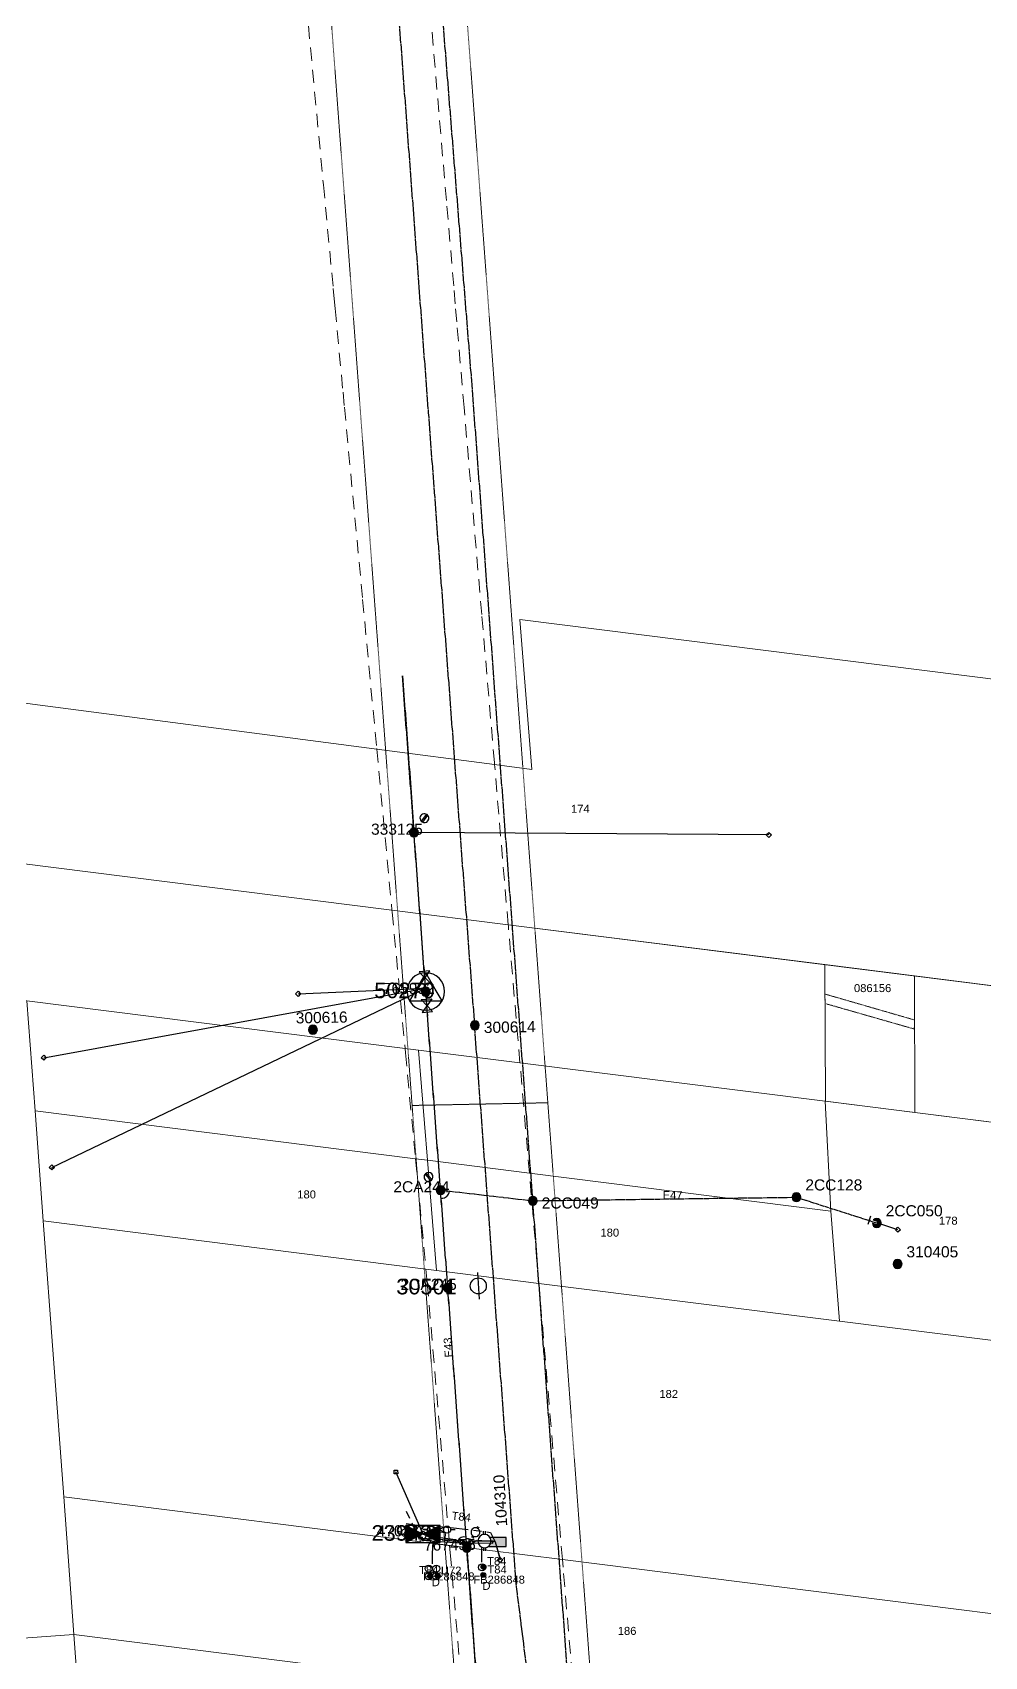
# Model space of a CAD drawing. Header units: metres. Extents: x 277863 to 282129, y 6130772 to 6135401.
# Drawn here: x 281088.4 to 281302.6, y 6133830.7 to 6134196.1 of the extents above; entities that cross this region are included whole.
import ezdxf
from ezdxf.enums import TextEntityAlignment as Align

# ---------------------------------------------------------------- set-up
doc = ezdxf.new("R2010")
doc.units = ezdxf.units.M
for name, pattern in [('Cable Exist OH', [1, 1, 0]), ('Cable Exist UG', [8.2, 4, -1.2, 1.8, -1.2]), ('Dash', [5, 3, -2]), ('HIDDEN', [0.375, 0.25, -0.125]), ('HIDDEN2', [0.1875, 0.125, -0.0625])]:
    doc.linetypes.add(name, pattern=pattern)
doc.layers.get('0').update_dxf_attribs({"color": 6})
for name, color, linetype, lineweight in [('Cadastre Buildings_SP_EXT', 9, 'Continuous', 5), ('Cadastre Easements_SP_EXT', 9, 'Continuous', 5), ('Cadastre Land Parcels_SP_EXT', 9, 'Continuous', 5), ('Cadastre Other Property_SP_EXT', 9, 'HIDDEN', 5), ('Cadastre Roads_SP_EXT', 9, 'Continuous', 5)]:
    doc.layers.add(name, color=color, linetype=linetype, lineweight=lineweight)
for name, color, linetype in [('Duct_SP_EXT', 7, 'Continuous'), ('Equip_HV_EXT', 7, 'Continuous'), ('Equip_LV_EXT', 7, 'Continuous'), ('Equip_SP_HV_EXT', 7, 'Continuous'), ('Equip_SP_LV_EXT', 7, 'Continuous'), ('Mains_HV_EXT', 7, 'Continuous'), ('Mains_LV_EXT', 7, 'Continuous'), ('Mains_TR_EXT', 7, 'Continuous'), ('Services_SP_EXT', 7, 'Continuous'), ('Sub_SP_EXT', 7, 'Continuous'), ('Sub_SP_TR_HV_LV_EXT', 7, 'Continuous'), ('SupportsOH_SP_TR_HV_LV_SL_EXT', 7, 'Continuous'), ('SupportsUG_SP_LV_EXT', 7, 'Continuous'), ('Trench_SP_EXT', 7, 'Continuous')]:
    doc.layers.add(name, color=color, linetype=linetype)
doc.styles.add('HVSW_LABEL', font='arial.ttf')
doc.styles.add('iecARIAL', font='arial.ttf', dxfattribs={"height": 2})
doc.styles.add('POLE_LABEL', font='arial.ttf')
doc.styles.get("Standard").update_dxf_attribs({"font": 'arial.ttf'})
doc.styles.add('SWITCH_LABEL', font='arial.ttf', dxfattribs={"height": 2.5})

# ---------------------------------------------------------------- blocks, each defined once
blk = doc.blocks.new('SUB_POLE_EXT')
blk.add_wipeout([(0, 4.22), (0.42, 4.2), (0.83, 4.14), (1.21, 4.05), (1.62, 3.9), (1.99, 3.72), (2.35, 3.51), (2.68, 3.26), (2.99, 2.99), (3.28, 2.66), (3.52, 2.34), (3.76, 1.92), (3.9, 1.62), (4.04, 1.23), (4.18, 0.63), (4.22, 0), (4.18, -0.61), (4.06, -1.15), (3.9, -1.62), (3.58, -2.24), (3.22, -2.73), (2.97, -3.01), (2.68, -3.26), (2.36, -3.5), (2, -3.72), (1.64, -3.89), (1.25, -4.03), (0.82, -4.14), (0.42, -4.2), (0, -4.22), (-0.41, -4.2), (-0.8, -4.15), (-1.21, -4.05), (-1.62, -3.9), (-1.99, -3.73), (-2.35, -3.51), (-2.68, -3.26), (-2.96, -3.02), (-3.23, -2.72), (-3.51, -2.35), (-3.71, -2.01), (-3.91, -1.6), (-4.05, -1.21), (-4.16, -0.76), (-4.22, -0.14), (-4.21, 0.39), (-4.14, 0.83), (-4.03, 1.27), (-3.9, 1.63), (-3.71, 2.02), (-3.5, 2.37), (-3.28, 2.67), (-2.99, 2.99), (-2.68, 3.27), (-2.33, 3.52), (-1.98, 3.73), (-1.63, 3.9), (-1.2, 4.05), (-0.78, 4.15), (-0.4, 4.21)])
blk.add_line((2.16, 0.48), (2.16, 0.48, 0))
blk.add_lwpolyline([(-4.22, 0, 1), (4.22, 0, 1)], format="xyb", close=True)
blk.add_lwpolyline([(2.14, 0.52), (0, 4.22), (-3.66, -2.11), (3.66, -2.11)], close=True)
for tag, height, flags, p in [('ASSET_NUM', 3.5, 8, (2, 2)), ('STREET_CODE', 0.2, 9, (1.5, 0)), ('CONSTRUCTED_VOLTAGE', 0.2, 9, (1.5, -0.2)), ('OPERATING_VOLTAGE', 0.2, 9, (1.5, -0.6)), ('OPERATED_BY', 0.2, 9, (1.5, -0.8)), ('ORIENTATION', 0.2, 9, (1.5, -1.2)), ('OWNED_BY', 0.2, 9, (1.5, -1.4)), ('SECONDARY_VOLTAGE', 0.2, 9, (1.5, -1.6)), ('STATE', 0.2, 9, (1.5, -1.8)), ('SUBSTATION_TYPE', 0.2, 9, (1.5, -2)), ('STREETNAME', 0.2, 9, (1.5, -2.8)), ('SUBURB', 0.2, 9, (1.5, -3)), ('Z', 0.2, 1, (1.5, -3.4)), ('NO_PHASES', 0.2, 9, (1.5, -0.4)), ('MAINTAINED_BY', 0.2, 9, (1.5, -1)), ('USAGE', 0.2, 9, (1.5, -2.2)), ('LEGEND', 0.2, 9, (1.5, -2.4)), ('LOCATION', 0.2, 9, (1.5, -2.6)), ('NOTES', 0.2, 9, (1.5, -3.2))]:
    blk.add_attdef(tag, text='', height=height, dxfattribs=dict(flags=flags)).set_placement(p, align=Align.MIDDLE_LEFT)
blk = doc.blocks.new('SUB_PADMOUNT_EXT')
for points in [[(0, 0), (-3.84, 1.92), (-3.84, -1.92)], [(0, 0), (3.84, 1.92), (3.84, -1.92)]]:
    blk.add_hatch(color=256).paths.add_polyline_path(points)
for p, q in [((3.84, 1.92), (-3.84, -1.92)), ((-3.84, 1.92), (3.84, -1.92))]:
    blk.add_line(p, q)
blk.add_lwpolyline([(-3.84, -1.92), (3.84, -1.92), (3.84, 1.92), (-3.84, 1.92)], close=True)
for tag, height, flags, p in [('ASSET_NUM', 3.5, 8, (2, 2)), ('STREET_CODE', 0.2, 9, (1.5, 0)), ('CONSTRUCTED_VOLTAGE', 0.2, 9, (1.5, -0.2)), ('OPERATING_VOLTAGE', 0.2, 9, (1.5, -0.6)), ('ORIENTATION', 0.2, 9, (1.5, -0.8)), ('OWNED_BY', 0.2, 9, (1.5, -1)), ('OPERATED_BY', 0.2, 9, (1.5, -1.2)), ('SECONDARY_VOLTAGE', 0.2, 9, (1.5, -1.6)), ('STATE', 0.2, 9, (1.5, -1.8)), ('SUBSTATION_TYPE', 0.2, 9, (1.5, -2.2)), ('STREETNAME', 0.2, 9, (1.5, -3)), ('SUBURB', 0.2, 9, (1.5, -3.2)), ('Z', 0.2, 1, (1.5, -3.6)), ('NO_PHASES', 0.2, 9, (1.5, -0.4)), ('MAINTAINED_BY', 0.2, 9, (1.5, -1.4)), ('PARENT', 0.2, 9, (1.5, -2)), ('USAGE', 0.2, 9, (1.5, -2.4)), ('LEGEND', 0.2, 9, (1.5, -2.6)), ('LOCATION', 0.2, 9, (1.5, -2.8)), ('NOTES', 0.2, 9, (1.5, -3.4))]:
    blk.add_attdef(tag, text='', height=height, dxfattribs=dict(flags=flags)).set_placement(p, align=Align.MIDDLE_LEFT)
blk = doc.blocks.new('PILLAR_EXT')
blk.add_hatch(color=256).paths.add_polyline_path([(-2.475, 0.99), (-2.475, -0.99), (2.475, -0.99), (2.475, 0.99)])
blk.add_lwpolyline([(-2.475, -0.99), (2.475, -0.99), (2.475, 0.99), (-2.475, 0.99)], close=True)
at = {"style": 'iecARIAL', "flags": 8}
blk.add_attdef('ASSET_NUM', (1.5, 3.5), '', height=2.5, dxfattribs=at)
for tag, p, flags in [('OWNED_BY', (0, -0.2), 9), ('STATE', (0, -0.4), 9), ('SUPPORT_TYPE', (0, -0.6), 9), ('STREETNAME', (0, -1.8), 9), ('SUBURB', (0, -2), 1), ('USAGE', (0, -0.8), 9), ('LEGEND', (0, -1), 9), ('LOCATION', (0, -1.2), 9), ('NOTES', (0, -1.4), 9), ('PARENT', (0, -1.6), 9)]:
    blk.add_attdef(tag, p, '', height=0.2, dxfattribs=dict(flags=flags))
blk = doc.blocks.new('DUCT_EXT')
blk.add_circle((0, 0.8), 0.8)
at = {"flags": 1}
blk.add_attdef('Z', (0, 0), '', height=0.2, dxfattribs=at)
at = {"flags": 9}
for tag, p in [('DUCT_CODE', (0, 0)), ('XSECT_TYPE', (0, -0.2)), ('STATE', (0, -0.6)), ('FB_REFERENCE', (0, -0.4)), ('NOTES', (0, -0.8))]:
    blk.add_attdef(tag, text='', height=0.2, dxfattribs=at).set_placement(p, align=Align.MIDDLE_LEFT)
blk = doc.blocks.new('LV_OH_LINKS_OPEN_EXT')
for p, q in [((-0.17, 4.97), (-0.17, 5.46)), ((0.17, 4.97), (0.17, 5.46)), ((-0.17, 3), (-0.17, 2.5)), ((0.17, 3), (0.17, 2.5))]:
    blk.add_line(p, q)
blk.add_lwpolyline([(0, 2.99, 1), (0, 4.98, 1)], format="xyb", close=True)
at = {"flags": 9}
for tag, p in [('ACTUAL_STATUS', (0, 0)), ('CONSTRUCTED_VOLTAGE', (0, -0.2)), ('OPERATING_VOLTAGE', (0, -0.6)), ('ORIENTATION', (0, -0.8)), ('OWNED_BY', (0, -1)), ('STATE', (0, -1.2)), ('SWITCH_TYPE', (0, -1.4)), ('NO_PHASES', (0, -0.4)), ('USAGE', (0, -1.6)), ('LEGEND', (0, -1.8)), ('NOTES', (0, -2))]:
    blk.add_attdef(tag, text='', height=0.2, dxfattribs=at).set_placement(p, align=Align.MIDDLE_LEFT)
at = {"flags": 1}
blk.add_attdef('Z', (0, 0), '', height=0.2, dxfattribs=at)
blk = doc.blocks.new('LV_OH_LINKS_DISTFUSE_EXT')
for p, q in [((0, 0), (0.96, 0)), ((3.84, 0), (4.8, 0))]:
    blk.add_line(p, q)
blk.add_lwpolyline([(3.84, -1.2), (3.84, 1.2), (0.96, -1.2), (0.96, 1.2)], close=True)
at = {"flags": 9}
for tag, p in [('ACTUAL_STATUS', (0, 0)), ('CONSTRUCTED_VOLTAGE', (0, -0.2)), ('OPERATING_VOLTAGE', (0, -0.6)), ('ORIENTATION', (0, -0.8)), ('OWNED_BY', (0, -1)), ('STATE', (0, -1.2)), ('SWITCH_TYPE', (0, -1.4)), ('NO_PHASES', (0, -0.4)), ('USAGE', (0, -1.6)), ('NOTES', (0, -1.8))]:
    blk.add_attdef(tag, text='', height=0.2, dxfattribs=at).set_placement(p, align=Align.MIDDLE_LEFT)
at = {"flags": 1}
blk.add_attdef('Z', (0, 0), '', height=0.2, dxfattribs=at)
blk = doc.blocks.new('LV_OH_LINKS_CLOSED_EXT')
for p, q in [((-0.17, 4.97), (-0.17, 3)), ((0.17, 4.97), (0.17, 3))]:
    blk.add_line(p, q)
blk.add_lwpolyline([(0, 2.99, 1), (0, 4.98, 1)], format="xyb", close=True)
at = {"flags": 9}
for tag, p in [('ACTUAL_STATUS', (0, 0)), ('CONSTRUCTED_VOLTAGE', (0, -0.2)), ('OPERATING_VOLTAGE', (0, -0.6)), ('ORIENTATION', (0, -0.8)), ('OWNED_BY', (0, -1)), ('STATE', (0, -1.2)), ('SWITCH_TYPE', (0, -1.4)), ('NO_PHASES', (0, -0.4)), ('USAGE', (0, -1.6)), ('NOTES', (0, -1.8))]:
    blk.add_attdef(tag, text='', height=0.2, dxfattribs=at).set_placement(p, align=Align.MIDDLE_LEFT)
at = {"flags": 1}
blk.add_attdef('Z', (0, 0), '', height=0.2, dxfattribs=at)
blk = doc.blocks.new('CCP_EXT')
blk.add_wipeout([(0, 0.57), (0.57, 0), (0, -0.57), (-0.57, 0)])
blk.add_lwpolyline([(-0.57, 0), (0, 0.57), (0.57, 0), (0, -0.57), (-0.57, 0)])
at = {"flags": 1}
blk.add_attdef('Z', (0, 0), '', height=0.2, dxfattribs=at)
at = {"flags": 9}
for tag, p in [('CCP_TYPE', (0, 0)), ('CONSTRUCTED_VOLTAGE', (0, -0.2)), ('OPERATING_VOLTAGE', (0, -0.6)), ('ORIENTATION', (0, -0.8)), ('OWNED_BY', (0, -1)), ('STATE', (0, -1.8)), ('NO_PHASES', (0, -0.4)), ('USAGE', (0, -1.2)), ('LEGEND', (0, -1.4)), ('LIFE_SUPPORT', (0, -1.6)), ('NOTES', (0, -2))]:
    blk.add_attdef(tag, text='', height=0.2, dxfattribs=at).set_placement(p, align=Align.MIDDLE_LEFT)
blk = doc.blocks.new('POLE_EXT')
blk.add_hatch(color=256).paths.add_polyline_path([(-1, 0, 1), (1, 0, 1)])
blk.add_lwpolyline([(-1, 0, 1), (1, 0, 1)], format="xyb", close=True)
for tag, height, flags, p in [('pNumber', 2.5, 8, (-17.84, 2.07)), ('OWNED_BY', 0.2, 9, (1.35, -0.4)), ('SPECIAL_USE', 0.2, 9, (1.35, -0.8)), ('STATE', 0.2, 9, (1.35, -1)), ('cLV', 0.2, 9, (1.35, -1.4)), ('hDepth', 0.2, 9, (1.35, -1.6)), ('hDia', 0.2, 9, (1.35, -1.8)), ('cHV', 0.2, 9, (1.35, -2)), ('cLinedev', 0.2, 9, (1.35, -3.4)), ('PARENT', 0.2, 9, (1.35, -0.6)), ('USAGE', 0.2, 9, (1.35, -1.2)), ('LBRACKET', 0.2, 9, (1.35, -2.2)), ('LExisting', 0.2, 9, (1.35, -2.4)), ('LANTNUMBER', 0.2, 9, (1.35, -2.6)), ('LOther', 0.2, 9, (1.35, -2.8)), ('LRemove', 0.2, 9, (1.35, -3)), ('LEGEND', 0.2, 9, (1.35, -3.2)), ('LOCATION', 0.2, 9, (1.35, -3.6)), ('pExisting', 0.2, 9, (1.35, -3.8)), ('pFooting', 0.2, 9, (1.35, -4.4)), ('pNew', 0.2, 9, (1.35, -4.6)), ('pRelocate', 0.2, 9, (1.35, -5)), ('pRemove', 0.2, 9, (1.35, -5.2)), ('pReplace', 0.2, 9, (1.35, -5.4)), ('pStay', 0.2, 9, (1.35, -5.6)), ('pType', 0.2, 9, (1.35, -5.8)), ('cspan', 0.2, 9, (1.35, -6)), ('STREETNAME', 0.2, 9, (1.35, -6.2)), ('SUBURB', 0.2, 9, (1.35, -6.4)), ('OPERATED_BY', 0.2, 9, (1.36, -7.01)), ('PFNUMBER', 0.2, 9, (1.35, -4)), ('NEWPFNUMBER', 0.2, 9, (1.35, -4.2)), ('NOTES', 0.2, 9, (1.35, -6.6)), ('MAINTAINED_BY', 0.2, 9, (1.36, -6.81))]:
    blk.add_attdef(tag, text='', height=height, dxfattribs=dict(flags=flags)).set_placement(p, align=Align.MIDDLE_LEFT)
at = {"style": 'POLE_LABEL'}
for tag, height, flags, p in [('STRUCTURE_PLANT_NUMBER', 0.2, 9, (1.35, 0.03)), ('ASSET_NUM', 2.5, 8, (2, 2)), ('STREET_CODE', 0.2, 9, (1.35, -0.2))]:
    blk.add_attdef(tag, text='', height=height, dxfattribs=dict(at, flags=flags)).set_placement(p, align=Align.MIDDLE_LEFT)
at = {"flags": 1}
blk.add_attdef('Z', (1.35, -7.33), '', height=0.2, dxfattribs=at)
blk = doc.blocks.new('LV_UG_LINKS_OPEN_EXT')
for p, q in [((-0.25, 1.47), (-0.25, 2.22)), ((0.25, 1.47), (0.25, 2.22)), ((-0.25, -1.47), (-0.25, -2.22)), ((0.25, -1.47), (0.25, -2.22))]:
    blk.add_line(p, q)
at = {"flags": 9}
for tag, p in [('ACTUAL_STATUS', (0, 0)), ('CONSTRUCTED_VOLTAGE', (0, -0.2)), ('OPERATING_VOLTAGE', (0, -0.6)), ('ORIENTATION', (0, -0.8)), ('STATE', (0, -1)), ('SWITCH_TYPE', (0, -1.2)), ('NO_PHASES', (0, -0.4)), ('USAGE', (0, -1.4)), ('NOTES', (0, -1.6))]:
    blk.add_attdef(tag, text='', height=0.2, dxfattribs=at).set_placement(p, align=Align.MIDDLE_LEFT)
at = {"flags": 1}
blk.add_attdef('Z', (0, 0), '', height=0.2, dxfattribs=at)
blk.add_wipeout([(-0.25, 1.47), (-0.43, 1.43), (-0.61, 1.36), (-0.77, 1.28), (-0.93, 1.17), (-1.07, 1.05), (-1.19, 0.9), (-1.29, 0.75), (-1.38, 0.58), (-1.44, 0.4), (-1.48, 0.22), (-1.49, 0.03), (-1.49, -0.16), (-1.45, -0.34), (-1.4, -0.52), (-1.32, -0.69), (-1.23, -0.85), (-1.11, -1), (-0.98, -1.13), (-0.83, -1.24), (-0.66, -1.34), (-0.49, -1.41), (-0.31, -1.46), (-0.13, -1.49), (0.06, -1.49), (0.25, -1.47), (0.43, -1.43), (0.61, -1.36), (0.77, -1.28), (0.93, -1.17), (1.07, -1.05), (1.19, -0.9), (1.29, -0.75), (1.38, -0.58), (1.44, -0.4), (1.48, -0.22), (1.49, -0.03), (1.49, 0.16), (1.45, 0.34), (1.4, 0.52), (1.32, 0.69), (1.23, 0.85), (1.11, 1), (0.98, 1.13), (0.83, 1.24), (0.66, 1.34), (0.49, 1.41), (0.31, 1.46), (0.13, 1.49), (-0.06, 1.49)])
blk.add_lwpolyline([(0, -1.49, 1), (0, 1.49, 1)], format="xyb", close=True)
blk = doc.blocks.new('LV_UG_DFUSE_CLOSED_EXT')
for points in [[(1, 0), (0, 0)], [(5.04, 0.73), (2.16, -0.72)], [(5.05, -0.71), (2.16, 0.72)], [(6.2, 0.01), (7.2, 0.01)]]:
    blk.add_lwpolyline(points)
for centre in [(1.8, 0), (5.4, 0.01)]:
    blk.add_circle(centre, 0.8)
at = {"flags": 9}
for tag, p in [('ACTUAL_STATUS', (0, 0)), ('CONSTRUCTED_VOLTAGE', (0, -0.2)), ('OPERATING_VOLTAGE', (0, -0.6)), ('ORIENTATION', (0, -0.8)), ('STATE', (0, -1)), ('SWITCH_TYPE', (0, -1.2)), ('NO_PHASES', (0, -0.4)), ('USAGE', (0, -1.4)), ('NOTES', (0, -1.6))]:
    blk.add_attdef(tag, text='', height=0.2, dxfattribs=at).set_placement(p, align=Align.MIDDLE_LEFT)
at = {"flags": 1}
blk.add_attdef('Z', (0, 0), '', height=0.2, dxfattribs=at)
blk = doc.blocks.new('HV_ABS_CLOSED_EXT')
blk.add_line((-3, 6.87), (3, 6.87))
blk.add_circle((0, 6.87), 1.8)
at = {"style": 'HVSW_LABEL'}
for tag, height, flags, p in [('ASSET_NUM', 3.5, 8, (2, 2)), ('STREET_CODE', 0.2, 9, (0, -0.2))]:
    blk.add_attdef(tag, text='', height=height, dxfattribs=dict(at, flags=flags)).set_placement(p, align=Align.MIDDLE_LEFT)
at = {"flags": 1}
blk.add_attdef('Z', (0, 0), '', height=0.2, dxfattribs=at)
at = {"flags": 9}
for tag, p in [('ACTUAL_STATUS', (0, -0.4)), ('CONSTRUCTED_VOLTAGE', (0, -0.6)), ('OPERATING_VOLTAGE', (0, -1)), ('ORIENTATION', (0, -1.2)), ('OWNED_BY', (0, -1.4)), ('STATE', (0, -1.6)), ('SWITCH_TYPE', (0, -1.8)), ('STREETNAME', (0, -2.6)), ('SUBURB', (0, -2.8)), ('NO_PHASES', (0, -0.8)), ('USAGE', (0, -2)), ('LEGEND', (0, -2.2)), ('LOCATION', (0, -2.4)), ('NOTES', (0, -3))]:
    blk.add_attdef(tag, text='', height=0.2, dxfattribs=at).set_placement(p, align=Align.MIDDLE_LEFT)
blk = doc.blocks.new('SWG_HOLEC_SU_EXT')
blk.add_line((1.8, -2), (5.8, -2))
for points in [[(1, 0), (0, 0)], [(6.6, 0), (7.6, 0)]]:
    blk.add_lwpolyline(points)
for points in [[(1.8, -0.8, 1), (1.8, 0.8, 1)], [(5.8, -0.8, 1), (5.8, 0.8, 1)]]:
    blk.add_lwpolyline(points, format="xyb", close=True)
at = {"style": 'SWITCH_LABEL', "flags": 8}
blk.add_attdef('ASSET_NUM', text='', height=2.5, rotation=179.9544, dxfattribs=at).set_placement((-2.4, 0), align=Align.MIDDLE_LEFT)
at = {"flags": 1}
blk.add_attdef('Z', (0, 0), '', height=0.2, dxfattribs=at)
at = {"flags": 9}
for tag, p in [('ACTUAL_STATUS', (0, -0.4)), ('CONSTRUCTED_VOLTAGE', (0, -0.6)), ('OPERATING_VOLTAGE', (0, -1)), ('ORIENTATION', (0, -1.2)), ('OWNED_BY', (0, -1.4)), ('STATE', (0, -1.8)), ('SWITCH_TYPE', (0, -2)), ('STREETNAME', (0, -2.6)), ('SUBURB', (0, -2.8)), ('NO_PHASES', (0, -0.8)), ('PARENT', (0, -1.6)), ('USAGE', (0, -2.2)), ('LOCATION', (0, -2.4)), ('NOTES', (0, -3))]:
    blk.add_attdef(tag, text='', height=0.2, dxfattribs=at).set_placement(p, align=Align.MIDDLE_LEFT)
at = {"style": 'SWITCH_LABEL', "flags": 9}
blk.add_attdef('STREET_CODE', text='', height=0.2, dxfattribs=at).set_placement((0, -0.2), align=Align.MIDDLE_LEFT)
blk = doc.blocks.new('End Shackle_EXT')
blk.add_wipeout([(0, 0.25), (1.81, 0.25), (1.82, -0.25), (0, -0.25)])
blk.add_line((1.81, -1), (1.81, 1))
at = {"flags": 1}
blk.add_attdef('Z', (0, 0), '', height=0.2, dxfattribs=at)
at = {"flags": 9}
for tag, p in [('CONNECTOR_TYPE', (0, 0)), ('CONSTRUCTED_VOLTAGE', (0, -0.2)), ('OPERATING_VOLTAGE', (0, -0.6)), ('ORIENTATION', (0, -0.8)), ('OWNED_BY', (0, -1)), ('STATE', (0, -1.2)), ('NO_PHASES', (0, -0.4)), ('USAGE', (0, -1.4)), ('NOTES', (0, -1.6))]:
    blk.add_attdef(tag, text='', height=0.2, dxfattribs=at).set_placement(p, align=Align.MIDDLE_LEFT)
blk = doc.blocks.new('CABLE_LARGE_EXT')
h = blk.add_hatch(color=256)
edge = h.paths.add_edge_path()
edge.add_arc((0, 0.55), 0.55, 0, 360)
blk.add_circle((0, 0.55), 0.55)
at = {"flags": 1}
blk.add_attdef('Z', (0, 0), '', height=0.2, dxfattribs=at)
at = {"flags": 9}
for tag, p in [('COND_CODE', (0, 0)), ('STATE', (0, -0.4)), ('XSECT_SIZE', (0, -0.6)), ('FB_REFERENCE', (0, -0.2)), ('NOTES', (0, -0.8))]:
    blk.add_attdef(tag, text='', height=0.2, dxfattribs=at).set_placement(p, align=Align.MIDDLE_LEFT)

msp = doc.modelspace()

# ---------------------------------------------------------------- linework, layer by layer
at = {"layer": 'Cadastre Land Parcels_SP_EXT', "linetype": 'Continuous'}
for points in [[(281286.8, 6133983.81), (281266.63, 6133986.35), (281266.76, 6133955.61), (281286.85, 6133953.07), (281286.8, 6133983.81)], [(281335.28, 6133977.7), (281286.8, 6133983.81), (281286.85, 6133953.07), (281331.47, 6133947.45), (281335.28, 6133977.7)], [(281266.74, 6133955.61), (281198.08, 6133964.26), (281175.29, 6133967.13), (281177.29, 6133942.34), (281200.2, 6133939.46), (281268.02, 6133930.91), (281266.74, 6133955.61)], [(281177.29, 6133942.34), (281174.58, 6133942.68), (281089, 6133953.47), (281090.84, 6133928.69), (281176.93, 6133917.84), (281179.3, 6133917.54), (281177.29, 6133942.34)], [(281269.92, 6133906.12), (281325.38, 6133899.14), (281331.47, 6133947.45), (281266.74, 6133955.61), (281268.02, 6133930.91), (281269.92, 6133906.12)], [(281268.02, 6133930.91), (281200.2, 6133939.46), (281177.29, 6133942.34), (281179.3, 6133917.54), (281202.32, 6133914.65), (281269.92, 6133906.12), (281268.02, 6133930.91)], [(281400.66, 6133889.62), (281325.38, 6133899.14), (281269.92, 6133906.12), (281202.32, 6133914.65), (281179.3, 6133917.54), (281176.93, 6133917.84), (281090.84, 6133928.69), (281095.45, 6133866.63), (281182.26, 6133855.69), (281207.62, 6133852.5), (281393.03, 6133829.13), (281400.66, 6133889.62)], [(281393.03, 6133829.13), (281207.62, 6133852.5), (281182.26, 6133855.69), (281095.45, 6133866.63), (281097.76, 6133835.61), (281184.91, 6133824.63), (281210.27, 6133821.44), (281389.22, 6133798.88), (281393.03, 6133829.13)]]:
    msp.add_lwpolyline(points, close=True, dxfattribs=at)
msp.add_lwpolyline([(281184.91, 6133824.63), (281097.76, 6133835.61), (281099.34, 6133814.29)], dxfattribs=at)
at = {"layer": 'Cadastre Other Property_SP_EXT', "linetype": 'HIDDEN2'}
for points in [[(281266.7, 6133977.61), (281286.76, 6133971.87), (281286.82, 6133973.9), (281266.64, 6133979.74), (281266.7, 6133977.61)], [(281181.51, 6133855.76), (281185.71, 6133855.23), (281185.83, 6133856.22), (281181.17, 6133856.81), (281181.39, 6133858.54), (281175.93, 6133859.23), (281175.59, 6133856.5), (281181.51, 6133855.76)]]:
    msp.add_lwpolyline(points, close=True, dxfattribs=at)
at = {"layer": 'Duct_SP_EXT'}
for p, q in [((281175.97, 6133856.87), (281175.99, 6133857.11)), ((281175.97, 6133856.87), (281185.48, 6133856.21)), ((281176, 6133857.35), (281175.99, 6133857.11)), ((281176, 6133857.35), (281185.52, 6133856.69)), ((281185.48, 6133856.21), (281185.5, 6133856.45)), ((281185.52, 6133856.69), (281185.5, 6133856.45)), ((281186.65, 6133856.74), (281186.64, 6133856.5)), ((281186.64, 6133856.26), (281186.64, 6133856.5))]:
    msp.add_line(p, q, dxfattribs=at)
for points in [[(281178.42, 6133851.51), (281178.42, 6133853.8), (281178.52, 6133856.56)], [(281189.52, 6133851.92), (281189.52, 6133853.85), (281189.49, 6133856.14)]]:
    msp.add_lwpolyline(points, dxfattribs=at)
at = {"layer": 'Mains_HV_EXT', "linetype": 'Cable Exist OH'}
msp.add_lwpolyline([(281186.12, 6133855.21), (281181.85, 6133913.59), (281181.85, 6133913.64)], dxfattribs=at)
at = {"layer": 'Mains_HV_EXT', "linetype": 'Cable Exist UG'}
msp.add_lwpolyline([(281186.12, 6133855.21), (281183.54, 6133856.93), (281178.08, 6133857.72), (281176.28, 6133858.24)], dxfattribs=at)
at = {"layer": 'Mains_HV_EXT', "linetype": 'Continuous'}
msp.add_lwpolyline([(281185.95, 6133857.57, 0.408404), (281184.06, 6133856.67)], format="xyb", dxfattribs=at)
at = {"layer": 'Mains_LV_EXT', "linetype": 'Cable Exist OH'}
for points in [[(281171.65, 6134051.31), (281174.24, 6134016.33)], [(281186.12, 6133855.18), (281181.85, 6133913.67), (281180.22, 6133935.62)]]:
    msp.add_lwpolyline(points, dxfattribs=at)
at = {"layer": 'Mains_LV_EXT', "linetype": 'Continuous'}
for points in [[(281180.39, 6133933.78, 0.41292), (281182.19, 6133935.41)], [(281187.53, 6133856.27, 0.379075), (281185.98, 6133857.18)]]:
    msp.add_lwpolyline(points, format="xyb", dxfattribs=at)
at = {"layer": 'Trench_SP_EXT', "linetype": 'Cable Exist UG'}
for points in [[(281175.45, 6133857.02), (281172.59, 6133863.32)], [(281185.14, 6133856.52), (281186.98, 6133856.51)]]:
    msp.add_lwpolyline(points, dxfattribs=at)
for points in [[(281185.05, 6133856.51), (281185.6, 6133856.48), (281185.6, 6133856.48, -0.256677), (281186.12, 6133855.26)], [(281187.01, 6133856.51), (281186.58, 6133856.51), (281186.58, 6133856.51, 0.233266), (281186.08, 6133855.32)]]:
    msp.add_lwpolyline(points, format="xyb", dxfattribs=at)

# ---------------------------------------------------------------- block references
at = {"layer": 'Duct_SP_EXT'}
for name, p in [('DUCT_EXT', (281177.54, 6133849.67)), ('DUCT_EXT', (281179.24, 6133849.67)), ('DUCT_EXT', (281189.55, 6133849.95)), ('CABLE_LARGE_EXT', (281189.88, 6133850.32)), ('DUCT_EXT', (281177.54, 6133847.97)), ('CABLE_LARGE_EXT', (281177.85, 6133848.23)), ('DUCT_EXT', (281179.24, 6133847.97)), ('CABLE_LARGE_EXT', (281179.55, 6133848.28)), ('CABLE_LARGE_EXT', (281189.82, 6133848.48))]:
    msp.add_blockref(name, p, dxfattribs=at)
at = {"layer": 'Equip_HV_EXT'}
ref = msp.add_blockref('SWG_HOLEC_SU_EXT', (281177.96, 6133857.72), dxfattribs=dict(at, rotation=171.7732775153714))
ref.add_attrib('ASSET_NUM', '47037', dxfattribs={"layer": '0', "height": 2.5, "rotation": 359.9455, "style": 'SWITCH_LABEL'}).set_placement((281175.56, 6133858.97), align=Align.MIDDLE_RIGHT)
at = {"layer": 'Equip_LV_EXT'}
msp.add_blockref('LV_UG_DFUSE_CLOSED_EXT', (281176.28, 6133859.24), dxfattribs=at)
at = {"layer": 'Equip_SP_HV_EXT'}
ref = msp.add_blockref('HV_ABS_CLOSED_EXT', (281181.85, 6133913.67), dxfattribs=dict(at, rotation=273.2800393842635))
ref.add_attrib('ASSET_NUM', '30501', dxfattribs={"layer": '0', "height": 3.5, "style": 'HVSW_LABEL'}).set_placement((281183.85, 6133913.92), align=Align.MIDDLE_RIGHT)
at = {"layer": 'Equip_SP_LV_EXT'}
for name, p, rotation in [('LV_OH_LINKS_CLOSED_EXT', (281174.23, 6134016.08), 323.8941834947588), ('LV_OH_LINKS_CLOSED_EXT', (281180.19, 6133935.64), 42.32879235646801), ('LV_OH_LINKS_OPEN_EXT', (281186.12, 6133855.18), 330.8047420438899)]:
    msp.add_blockref(name, p, dxfattribs=dict(at, rotation=rotation))
at = {"layer": 'Sub_SP_EXT'}
ref = msp.add_blockref('SUB_PADMOUNT_EXT', (281176.28, 6133858.24), dxfattribs=at)
ref.add_attrib('ASSET_NUM', '23943', dxfattribs={"layer": '0', "height": 3.5}).set_placement((281178.28, 6133858.49), align=Align.MIDDLE_RIGHT)
at = {"layer": 'Sub_SP_TR_HV_LV_EXT'}
ref = msp.add_blockref('SUB_POLE_EXT', (281176.89, 6133980.31), dxfattribs=at)
ref.add_attrib('ASSET_NUM', '50270', dxfattribs={"layer": '0', "height": 3.5}).set_placement((281178.89, 6133980.56), align=Align.MIDDLE_RIGHT)
at = {"layer": 'SupportsOH_SP_TR_HV_LV_SL_EXT'}
ref = msp.add_blockref('POLE_EXT', (281174.23, 6134016.08), dxfattribs=at)
ref.add_attrib('ASSET_NUM', '333125', dxfattribs={"layer": '0', "height": 2.5, "style": 'POLE_LABEL'}).set_placement((281176.23, 6134016.83), align=Align.MIDDLE_RIGHT)
ref = msp.add_blockref('POLE_EXT', (281151.5, 6133971.72), dxfattribs=at)
ref.add_attrib('ASSET_NUM', '300616', dxfattribs={"layer": '0', "height": 2.5, "rotation": 1, "style": 'POLE_LABEL'}).set_placement((281153.5, 6133972.47), align=Align.BOTTOM_CENTER)
ref = msp.add_blockref('POLE_EXT', (281187.93, 6133972.72), dxfattribs=at)
ref.add_attrib('ASSET_NUM', '300614', dxfattribs={"layer": '0', "height": 2.5, "rotation": 1, "style": 'POLE_LABEL'}).set_placement((281189.93, 6133973.47), align=Align.TOP_LEFT)
ref = msp.add_blockref('POLE_EXT', (281180.22, 6133935.62), dxfattribs=at)
ref.add_attrib('ASSET_NUM', '2CA244', dxfattribs={"layer": '0', "height": 2.5, "style": 'POLE_LABEL'}).set_placement((281182.22, 6133936.37), align=Align.MIDDLE_RIGHT)
ref = msp.add_blockref('POLE_EXT', (281260.26, 6133934.03), dxfattribs=at)
ref.add_attrib('ASSET_NUM', '2CC128', dxfattribs={"layer": '0', "height": 2.5, "style": 'POLE_LABEL'}).set_placement((281262.26, 6133934.79), align=Align.BOTTOM_LEFT)
ref = msp.add_blockref('POLE_EXT', (281200.97, 6133933.23), dxfattribs=at)
ref.add_attrib('ASSET_NUM', '2CC049', dxfattribs={"layer": '0', "height": 2.5, "style": 'POLE_LABEL'}).set_placement((281202.97, 6133933.98), align=Align.TOP_LEFT)
ref = msp.add_blockref('POLE_EXT', (281283, 6133919), dxfattribs=at)
ref.add_attrib('ASSET_NUM', '310405', dxfattribs={"layer": '0', "height": 2.5, "style": 'POLE_LABEL'}).set_placement((281285, 6133919.75), align=Align.BOTTOM_LEFT)
ref = msp.add_blockref('POLE_EXT', (281181.85, 6133913.67), dxfattribs=at)
ref.add_attrib('ASSET_NUM', '2CA245', dxfattribs={"layer": '0', "height": 2.5, "style": 'POLE_LABEL'}).set_placement((281183.85, 6133914.42), align=Align.MIDDLE_RIGHT)
ref = msp.add_blockref('POLE_EXT', (281186.12, 6133855.18), dxfattribs=at)
ref.add_attrib('ASSET_NUM', '767455', dxfattribs={"layer": '0', "height": 2.5, "rotation": 1, "style": 'POLE_LABEL'}).set_placement((281188.12, 6133855.93), align=Align.MIDDLE_RIGHT)
at = {"layer": 'SupportsUG_SP_LV_EXT'}
ref = msp.add_blockref('PILLAR_EXT', (281192.48, 6133856.46), dxfattribs=at)
ref.add_attrib('ASSET_NUM', '104310', dxfattribs={"layer": '0', "height": 2.5, "rotation": 93.3665, "style": 'iecARIAL'}).set_placement((281193.98, 6133859.96), align=Align.MIDDLE_LEFT)

# ---------------------------------------------------------------- texts
at = {"layer": 'Cadastre Land Parcels_SP_EXT'}
for s, p in [('174', (281209.55, 6134020.51)), ('180', (281147.99, 6133933.76)), ('178', (281292.31, 6133927.85)), ('180', (281216.18, 6133925.17)), ('182', (281229.43, 6133888.87)), ('186', (281220.07, 6133835.56))]:
    msp.add_text(s, height=1.8, dxfattribs=at).set_placement(p)
at = {"layer": 'Cadastre Other Property_SP_EXT'}
msp.add_text('086156', height=1.8, dxfattribs=at).set_placement((281273.2, 6133980.18))
at = {"layer": 'Duct_SP_EXT'}
for s, p in [('T84', (281175.37, 6133849.23)), ('U72', (281180.3, 6133849.12)), ('FB286848', (281176.26, 6133847.81)), ('D', (281178.24, 6133846.51)), ('FB286848', (281187.58, 6133847.09)), ('D', (281189.63, 6133845.69))]:
    msp.add_text(s, height=1.8, dxfattribs=at).set_placement(p)
at = {"layer": 'Mains_LV_EXT'}
for s, rotation, p in [('E47', 359.6845, (281230.16, 6133933.6)), ('E43', 94.1759, (281182.99, 6133898.05)), ('T84', 353.3201, (281182.62, 6133861.53))]:
    msp.add_text(s, height=1.8, rotation=rotation, dxfattribs=at).set_placement(p)

# ---------------------------------------------------------------- next in the draw order: linework, layer by layer
at = {"layer": 'Cadastre Land Parcels_SP_EXT', "linetype": 'Continuous'}
for points in [[(281343.81, 6134045.67), (281198.05, 6134064.04), (281200.78, 6134030.27), (281192.36, 6134031.37), (281165.87, 6134034.84), (281082.13, 6134045.81), (281084.85, 6134009.26), (281169.29, 6133998.62), (281195.43, 6133995.32), (281335.28, 6133977.7), (281337.17, 6133992.77), (281343.81, 6134045.67)], [(281266.63, 6133986.35), (281195.43, 6133995.32), (281169.29, 6133998.62), (281084.85, 6134009.26), (281074.05, 6134010.62), (281076.35, 6133979.6), (281087.15, 6133978.24), (281172.23, 6133967.52), (281175.29, 6133967.13), (281198.08, 6133964.26), (281266.74, 6133955.61), (281266.76, 6133955.61), (281266.63, 6133986.35)]]:
    msp.add_lwpolyline(points, close=True, dxfattribs=at)
at = {"layer": 'Mains_HV_EXT', "linetype": 'Cable Exist OH'}
for points in [[(281176.89, 6133980.26), (281171.64, 6134051.31)], [(281181.85, 6133913.64), (281176.87, 6133980.39)]]:
    msp.add_lwpolyline(points, dxfattribs=at)
at = {"layer": 'Mains_LV_EXT', "linetype": 'Cable Exist OH'}
for points in [[(281176.89, 6133980.33), (281174.23, 6134016.08)], [(281180.22, 6133935.62), (281176.89, 6133980.33)]]:
    msp.add_lwpolyline(points, dxfattribs=at)

# ---------------------------------------------------------------- next in the draw order: block references
at = {"layer": 'Equip_LV_EXT'}
for p, rotation in [((281176.89, 6133981.04), 94.65653521983906), ((281176.98, 6133979.53), 273.8629155411494)]:
    msp.add_blockref('LV_OH_LINKS_DISTFUSE_EXT', p, dxfattribs=dict(at, rotation=rotation))
at = {"layer": 'Services_SP_EXT'}
for p in [(281092.79, 6133940.73), (281283.09, 6133926.7), (281193.61, 6133852.41)]:
    msp.add_blockref('CCP_EXT', p, dxfattribs=at)
at = {"layer": 'Services_SP_EXT', "rotation": 317.9999999852123}
msp.add_blockref('CCP_EXT', (281170.17, 6133872.21), dxfattribs=at)
at = {"layer": 'SupportsOH_SP_TR_HV_LV_SL_EXT'}
ref = msp.add_blockref('POLE_EXT', (281176.89, 6133980.26), dxfattribs=at)
ref.add_attrib('ASSET_NUM', '765932', dxfattribs={"layer": '0', "height": 2.5, "style": 'POLE_LABEL'}).set_placement((281178.89, 6133981.01), align=Align.MIDDLE_RIGHT)

# ---------------------------------------------------------------- next in the draw order: linework, layer by layer
at = {"layer": 'Cadastre Other Property_SP_EXT', "linetype": 'HIDDEN2'}
msp.add_lwpolyline([(281221.3, 6133727.59), (281204.34, 6133955.28), (281173.82, 6133954.67), (281190.44, 6133731.53), (281221.3, 6133727.59)], close=True, dxfattribs=at)
at = {"layer": 'Services_SP_EXT'}
for points in [[(281283.09, 6133926.7), (281278.33, 6133928.23)], [(281176.28, 6133858.24), (281170.17, 6133872.21)]]:
    msp.add_lwpolyline(points, dxfattribs=at)
at = {"layer": 'Trench_SP_EXT', "linetype": 'Cable Exist UG'}
msp.add_lwpolyline([(281192.52, 6133856.48), (281193.74, 6133852.36)], dxfattribs=at)

# ---------------------------------------------------------------- next in the draw order: block references
at = {"layer": 'Services_SP_EXT'}
for p in [(281254.05, 6134015.53), (281148.17, 6133979.78), (281090.96, 6133965.42)]:
    msp.add_blockref('CCP_EXT', p, dxfattribs=at)
at = {"layer": 'SupportsOH_SP_TR_HV_LV_SL_EXT'}
ref = msp.add_blockref('POLE_EXT', (281278.33, 6133928.23), dxfattribs=at)
ref.add_attrib('ASSET_NUM', '2CC050', dxfattribs={"layer": '0', "height": 2.5, "style": 'POLE_LABEL'}).set_placement((281280.33, 6133928.98), align=Align.BOTTOM_LEFT)

# ---------------------------------------------------------------- next in the draw order: texts
at = {"layer": 'Duct_SP_EXT'}
msp.add_text('T84', height=1.8, dxfattribs=at).set_placement((281190.76, 6133849.38))

# ---------------------------------------------------------------- next in the draw order: linework, layer by layer
at = {"layer": 'Cadastre Buildings_SP_EXT', "linetype": 'Continuous'}
msp.add_lwpolyline([(281087.16, 6133978.24), (281089, 6133953.47), (281174.58, 6133942.68), (281177.29, 6133942.34), (281175.29, 6133967.13), (281172.23, 6133967.52), (281087.16, 6133978.24)], close=True, dxfattribs=at)
at = {"layer": 'Cadastre Easements_SP_EXT', "linetype": 'Dash'}
msp.add_lwpolyline([(281149.54, 6134207.62), (281153.87, 6134161.79), (281155.74, 6134142.01), (281156.08, 6134138.47), (281156.23, 6134136.87), (281156.5, 6134133.99), (281158.28, 6134115.15), (281158.6, 6134111.75), (281162.69, 6134068.5), (281165.85, 6134035.01), (281165.87, 6134034.84), (281169.29, 6133998.62), (281169.33, 6133998.19), (281172.23, 6133967.52), (281172.32, 6133966.53), (281174.58, 6133942.68), (281176.93, 6133917.84), (281177.22, 6133914.72), (281182.26, 6133855.69), (281182.4, 6133854.05), (281184.91, 6133824.63)], dxfattribs=at)
at = {"layer": 'Cadastre Other Property_SP_EXT', "linetype": 'HIDDEN2'}
msp.add_lwpolyline([(281181.51, 6134261.83), (281153.67, 6134429.73), (281145.03, 6134456.39), (281110.95, 6134460.64), (281123.95, 6134421.71), (281151.22, 6134258.09), (281173.82, 6133954.67), (281204.34, 6133955.28), (281181.51, 6134261.83)], close=True, dxfattribs=at)
at = {"layer": 'Cadastre Roads_SP_EXT', "linetype": 'Continuous'}
msp.add_lwpolyline([(281076.96, 6133834.17), (281097.76, 6133835.61), (281095.45, 6133866.63), (281090.84, 6133928.69), (281089, 6133953.47), (281087.15, 6133978.24)], dxfattribs=at)
at = {"layer": 'Mains_TR_EXT', "linetype": 'Cable Exist OH'}
msp.add_lwpolyline([(281187.91, 6133972.74), (281178.85, 6134092.74), (281166.36, 6134259.96), (281138.96, 6134425.77), (281114.49, 6134496.95), (281086.98, 6134571.83), (281034.93, 6134721.91), (281015.91, 6134842.23), (281002.84, 6135012.72), (280989.83, 6135182.88)], dxfattribs=at)
at = {"layer": 'Services_SP_EXT'}
for points in [[(281254.05, 6134015.53), (281174.23, 6134016.08)], [(281090.96, 6133965.42), (281176.89, 6133981.04)], [(281092.79, 6133940.73), (281176.89, 6133981.04)], [(281148.17, 6133979.78), (281176.89, 6133981.04)]]:
    msp.add_lwpolyline(points, dxfattribs=at)

# ---------------------------------------------------------------- next in the draw order: block references
at = {"layer": 'Equip_LV_EXT'}
msp.add_blockref('LV_UG_LINKS_OPEN_EXT', (281190.1, 6133856.66), dxfattribs=at)
at = {"layer": 'Mains_LV_EXT', "rotation": 161.1025175832268}
msp.add_blockref('End Shackle_EXT', (281278.33, 6133928.23), dxfattribs=at)

# ---------------------------------------------------------------- next in the draw order: linework, layer by layer
at = {"layer": 'Cadastre Easements_SP_EXT', "linetype": 'Dash'}
msp.add_lwpolyline([(281210.27, 6133821.44), (281207.76, 6133850.81), (281207.62, 6133852.5), (281202.59, 6133911.49), (281202.32, 6133914.65), (281200.2, 6133939.45), (281198.08, 6133964.26), (281195.46, 6133994.99), (281195.43, 6133995.32), (281192.36, 6134031.37), (281192.32, 6134031.8), (281189.48, 6134065.12), (281185.5, 6134111.71), (281183.86, 6134130.94), (281183.52, 6134135.01), (281183.17, 6134139.09), (281181.53, 6134158.31), (281177.61, 6134204.18), (281177.55, 6134204.94), (281173.31, 6134254.64), (281169.07, 6134304.34), (281165.42, 6134354.02), (281162.79, 6134388.64)], dxfattribs=at)
at = {"layer": 'Duct_SP_EXT'}
for p, q in [((281186.64, 6133856.26), (281192, 6133856.21)), ((281186.65, 6133856.74), (281192.01, 6133856.69)), ((281192.01, 6133856.69), (281192, 6133856.45)), ((281192, 6133856.21), (281192, 6133856.45))]:
    msp.add_line(p, q, dxfattribs=at)
at = {"layer": 'Mains_HV_EXT', "linetype": 'Cable Exist OH'}
msp.add_lwpolyline([(281188.32, 6133825.33), (281186.12, 6133855.18)], dxfattribs=at)
at = {"layer": 'Mains_LV_EXT', "linetype": 'Cable Exist OH'}
for points in [[(281180.19, 6133935.64), (281200.97, 6133933.23), (281260.26, 6133934.03), (281278.33, 6133928.23)], [(281186.12, 6133855.18), (281188.35, 6133824.67), (281189.9, 6133803.32), (281190.89, 6133792.04)]]:
    msp.add_lwpolyline(points, dxfattribs=at)
at = {"layer": 'Mains_LV_EXT', "linetype": 'Cable Exist UG'}
for points in [[(281176.28, 6133858.24), (281179.77, 6133859.98), (281182.48, 6133859.74), (281182.48, 6133859.74), (281191.44, 6133858.62), (281192.48, 6133856.46)], [(281192.48, 6133856.46), (281188.3, 6133856.78), (281186.12, 6133855.18)]]:
    msp.add_lwpolyline(points, dxfattribs=at)
at = {"layer": 'Mains_TR_EXT', "linetype": 'Cable Exist OH'}
for points in [[(281211.51, 6132209.94), (281215.54, 6132392.94), (281218.43, 6132523.94), (281221.46, 6132661.26), (281221.78, 6132675.94), (281224.93, 6132818.93), (281228.22, 6132970.93), (281231.24, 6133111.64), (281234.24, 6133244.83), (281236.21, 6133412.16), (281234.57, 6133447.87), (281230.74, 6133532.19), (281220, 6133676.64), (281209.93, 6133811.34), (281200.97, 6133933.23), (281192.53, 6134046.62), (281187.23, 6134117.7), (281175.15, 6134269.25), (281146.6, 6134435.71)], [(281211.42, 6132604.56), (281213.61, 6132770.14), (281217.17, 6132931.68), (281220.86, 6133099.32), (281224.55, 6133266.95), (281228.15, 6133430.37), (281220.59, 6133599.27), (281205.6, 6133780.16), (281197.24, 6133846.96), (281187.87, 6133972.72)]]:
    msp.add_lwpolyline(points, dxfattribs=at)
at = {"layer": 'Services_SP_EXT'}
msp.add_lwpolyline([(281192.48, 6133856.46), (281193.61, 6133852.41)], dxfattribs=at)

# ---------------------------------------------------------------- next in the draw order: texts
at = {"layer": 'Duct_SP_EXT'}
msp.add_text('T84', height=1.8, dxfattribs=at).set_placement((281190.69, 6133851.26))

doc.saveas('drawing.dxf')
